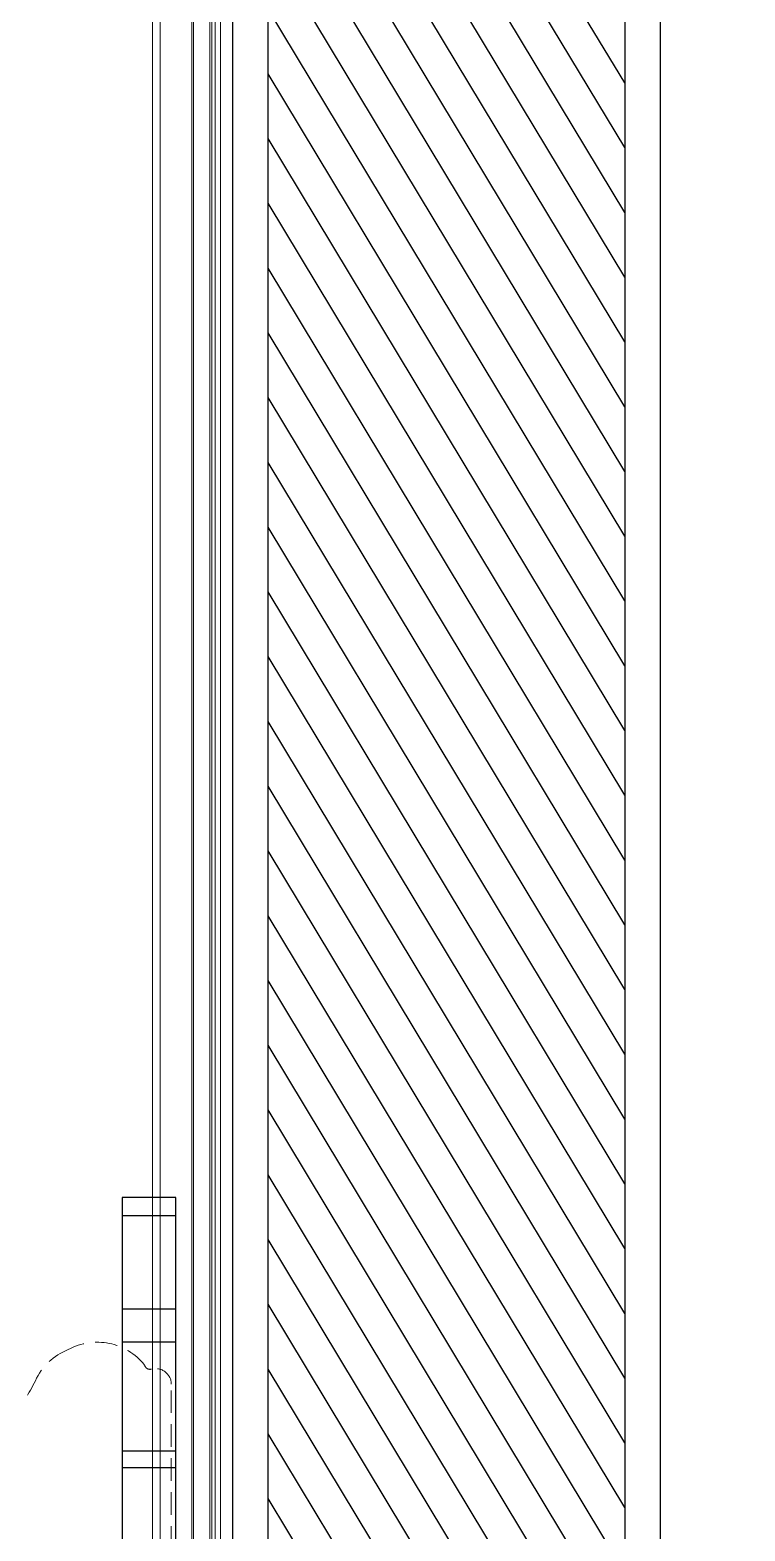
# Model space of a CAD drawing. Header units: inches. Extents: x 230831 to 416194, y 441295 to 526666.
# Drawn here: x 259118 to 259520, y 450510 to 451353 of the extents above; entities that cross this region are included whole.
import ezdxf

# ---------------------------------------------------------------- set-up
doc = ezdxf.new("R2010")
doc.units = ezdxf.units.IN
doc.header["$MEASUREMENT"] = 0
doc.linetypes.add('TRATTEGGIATA', pattern=[19.049999999999997, 12.7, -6.35])
doc.layers.add('CQ gypsum 2', color=42, linetype='Continuous', lineweight=0)
doc.layers.add('CQ Mirror-Glass', color=4, linetype='Continuous', lineweight=0)
for name, color, linetype in [('CQ Plaster', 1, 'Continuous'), ('CQ section wall', 3, 'Continuous'), ('CQ SPOT DETAIL DIMENSION', 9, 'Continuous'), ('FURNITURE', 200, 'Continuous'), ('xref grd floor$2$CQ Wall hatch_CHB', 8, 'Continuous')]:
    doc.layers.add(name, color=color, linetype=linetype)

# ---------------------------------------------------------------- blocks, each defined once
blk = doc.blocks.new('section c and d')
at = {"layer": 'xref grd floor$2$CQ Wall hatch_CHB', "extrusion": (-2.772420434295382e-08, -3.397086406510971e-09, 0.9999999999999997)}
h = blk.add_hatch(dxfattribs=at)
h.set_pattern_fill('AR-CONC', color=256, scale=10, angle=-13.97142328298568, style=0)
h.set_pattern_definition([(36.02857671701432, (-139.3556818018742, 1.243151257490035e-12), (68.08902030313811, -23.40695012282138), [7.5, -82.5]), (341.0285767170143, (-139.3556818018742, 1.243151257490035e-12), (4.696115536243854, 76.34393155101377), [6, -66]), (86.48002117701432, (-133.6815968482897, -1.95057909910514), (72.78513543292053, 52.93698073081792), [6.374019199999999, -70.1142112]), (32.21277671701431, (-134.5269233425438, 19.40832532037465), (99.57057156855136, -41.82951326026698), [11.25, -123.75]), (82.66421220701432, (-126.2293796823606, 15.92253007405553), (114.2200327004979, 71.963769638355), [9.5610342, -105.171376]), (337.2127407070143, (-134.5269233425438, 19.40832532037465), (114.2200326282029, 71.96376960434766), [9, -99.0000001]), (7.028576717014317, (-126.0299502971898, 12.14186476061622), (48.20408439676903, -53.482391937558), [7.5, -82.5]), (312.0285767170143, (-126.0299502971898, 12.14186476061622), (41.11958765836167, 64.49518506525843), [6, -66]), (57.48002145701431, (-122.0129432920685, 7.684998795660059), (89.32367130771905, 11.0127931513372), [6.374019000000001, -70.1142112]), (23.52857671701431, (-139.3556818018742, 1.243151257490035e-12), (9.217332202968066, 32.01097604041664), [0, -65.19999999999999, 0, -67, 0, -66.25]), (353.5285767170143, (-139.3556818018742, 1.243151257490035e-12), (35.05129027384105, 31.92285780031193), [0, -38.2, 0, -63.7, 0, -25.25]), (313.5285767170143, (-160.9959645340905, 5.384065682154374), (51.25843738430945, -15.07725946313946), [0, -25, 0, -78, 0, -103.5]), (303.5285767170143, (-170.7001271942772, 7.798444911819455), (59.01024838598841, -4.365975426402727), [0, -32.5, 0, -51.8, 0, -73.5])])
h.paths.add_polyline_path([(248875.6379114118, 453817.1762365347), (248875.6379114118, 453567.1762365347), (245808.1390208977, 453567.1762365347), (245808.1390208977, 453817.1762365347)])
h.paths.add_polyline_path([(248875.6379114117, 449317.1762365347), (248875.6379114118, 449117.1762365347), (245808.1390208977, 449117.1762365347), (245808.1390208977, 449317.1762365347)])
at = {"layer": 'xref grd floor$2$CQ Wall hatch_CHB'}
h = blk.add_hatch(dxfattribs=at)
h.set_pattern_fill('ANSI31,_O', color=8, scale=150, angle=76.02857671701435)
h.set_pattern_definition([(121.0285767170143, (0, 0), (-16.06706840326394, -9.664978682068453), [])])
h.paths.add_polyline_path([(248608.1390208978, 453567.1762365347), (248808.1390208978, 453567.1762365347), (248808.1390208978, 449317.1762365347), (248608.1390208978, 449317.1762365347)])
h.paths.add_polyline_path([(245908.1390208977, 453567.1762365347), (246108.1390208977, 453567.1762365347), (246108.1390208977, 449317.1762365347), (245908.1390208977, 449317.1762365347)])
at = {"layer": 'CQ Plaster'}
for p, q in [((248588.1390208978, 453567.1762365347, 0.000308660553070675), (248588.1390208978, 449317.1762365347, 0.000308660553070675)), ((248828.1390208978, 453567.1762365347, 0.000308660553070675), (248828.1390208978, 449317.1762365347, 0.000308660553070675))]:
    blk.add_line(p, q, dxfattribs=at)
at = {"layer": 'CQ section wall', "elevation": 0.000308660553070675}
blk.add_lwpolyline([(248608.1390208978, 453567.1762365347), (248808.1390208978, 453567.1762365347), (248808.1390208978, 449317.1762365347), (248608.1390208978, 449317.1762365347)], close=True, dxfattribs=at)
blk = doc.blocks.new('salda-5401-SP mirror side')
for p, q in [((9627.788537730958, 3109.958819684195), (9597.788537730958, 3109.958819684195)), ((9627.788537730958, 3099.644895681648), (9597.788537730958, 3099.644895681648)), ((9627.788537730958, 3047.226636183425), (9597.788537730958, 3047.226636183425)), ((9627.788537730958, 3028.738316279807), (9597.788537730958, 3028.738316279807)), ((9627.788537730958, 2967.520235981382), (9597.788537730958, 2967.520235981382)), ((9627.788537730958, 2958.146582998211), (9597.788537730958, 2958.146582998211)), ((9627.788537730958, 2614.958819684194), (9627.788537730958, 2589.958819684194))]:
    blk.add_line(p, q)
at = {"color": 0, "lineweight": 0}
blk.add_line((9567.41333535725, 2596.012359645908), (9627.788537730958, 2596.012359645908), dxfattribs=at)
blk.add_lwpolyline([(9627.788537730958, 2614.958819684194), (9627.788537730958, 3109.958819684195), (9597.788537730958, 3109.958819684195), (9597.788537730958, 2614.958819684194), (9627.788537730958, 2614.958819684194)])
at = {"color": 8, "linetype": 'TRATTEGGIATA', "lineweight": 0}
blk.add_lwpolyline([(9625.2916321909, 2627.024282024341), (9625.291632190896, 3005.085292668713, 0.4937807713318483), (9614.177188572878, 3013.595674780014, -0.4206343817845872), (9610.276224265926, 3015.894389224804, 0.3656931345275057), (9567.403157657547, 3024.559941000689, 0.1934465406519502), (9549.003889862997, 3007.123473094095, -0.1314674502366958), (9518.432178088202, 2971.751404753097, -0.2569710552346772), (9470.787979603454, 2966.748920966571, 0.6734296445349601), (9463.424184201394, 2961.554120948494, -0.5589496699633851), (9461.299225902912, 2958.138831797733, 0.3941792872439737), (9452.823388271267, 2950.891872534257), (9452.82338827127, 2628.957638013219, 0.4393564028940818), (9468.066833069377, 2614.958819684193), (9612.788537730958, 2614.958819684194, 0.3815355990000249), (9625.2916321909, 2627.024282024341, 0.5776363031091653)], format="xyb", dxfattribs=at)
at = {"color": 0, "lineweight": 0}
blk.add_lwpolyline([(9627.788537730958, 2614.958819684194), (9587.788537730958, 2614.958819684194, 0.3523804916223321), (9579.662295318456, 2608.419797565881, -0.2893688444987309), (9567.413335357247, 2596.012359645905), (9567.413335357247, 2589.958819684194), (9627.788537730958, 2589.958819684194)], format="xyb", dxfattribs=at)
blk = doc.blocks.new('wood panel sect')
at = {"lineweight": 0}
h = blk.add_hatch(dxfattribs=at)
h.set_pattern_fill('ANSI31', color=8, scale=40, angle=90)
h.set_pattern_definition([(135, (-8041.113550701819, 0), (-3.535533905932738, -3.535533905932737), [])])
edge = h.paths.add_edge_path()
edge.add_line((253474.2685750838, 452417.2204940189), (253519.2730817271, 452417.2204940189))
edge.add_line((253519.2730817271, 452417.2204940189), (253519.1307674757, 452337.2206206025))
edge.add_line((253519.1307674757, 452337.2206206025), (253511.2509602519, 452337.2480622056))
edge.add_arc((253505.0865088443, 452329.5582011942), 9.85567976005671, -73.03469801997358, 51.2831630191082, ccw=False)
edge.add_arc((253513.371429211, 452303.554843967), 17.43678458643318, 108.0720310162203, 126.9854782969444)
edge.add_arc((253511.8622040444, 452305.8066509015), 14.73085457306674, 127.5656644569737, 181.9807135198371)
edge.add_line((253497.1401508916, 452305.2975070903), (253491.1401872752, 452305.3184020965))
edge.add_line((253491.1401872752, 452305.3184020965), (253491.1332222732, 452303.3184142243))
edge.add_arc((253491.1154615177, 452298.2184451504), 5.099999999974172, -180.199533016543, 89.8004669831289, ccw=False)
edge.add_line((253486.0154924438, 452298.2362059058), (253484.0155045717, 452298.2431709078))
edge.add_line((253484.0155045717, 452298.2431709078), (253483.9942613153, 452292.1432078978))
edge.add_line((253483.9942613153, 452292.1432078978), (253473.9747932984, 452292.1781029112))
edge.add_line((253473.9747932984, 452292.1781029112), (253474.2685750838, 452417.2204940189))
edge = h.paths.add_edge_path()
edge.add_line((253514.1307734239, 449567.183652085), (253514.1307674757, 449572.1759395652))
edge.add_line((253514.1307674757, 449572.1759395652), (253519.1307674757, 449572.1759395652))
edge.add_line((253519.1307674757, 449572.1759395652), (253519.0951889128, 449572.1759395652))
edge.add_line((253519.0951889128, 449572.1759395652), (253519.1663460386, 449572.1759395652))
edge.add_line((253519.1663460386, 449572.1759395652), (253519.0596103501, 449647.030587278))
edge.add_line((253519.0596103501, 449647.030587278), (253511.2509602519, 449647.0031456748))
edge.add_arc((253505.0865088443, 449654.6930066863), 9.855679760020301, 308.7168369806278, 433.0346980202973)
edge.add_arc((253513.3714292122, 449680.6963639157), 17.43678458896146, 233.0145217044112, 251.9279689823662, ccw=False)
edge.add_arc((253511.8622040444, 449678.4445569791), 14.73085457324064, 178.0192864806311, 232.4343355432609, ccw=False)
edge.add_line((253497.1401508916, 449678.9537007902), (253491.1401872752, 449678.9328057839))
edge.add_line((253491.1401872752, 449678.9328057839), (253491.1332222732, 449680.9327936561))
edge.add_arc((253491.1154615177, 449686.0327627301), 5.099999999974274, 270.1995330171981, 540.1995330165441)
edge.add_line((253486.0154924438, 449686.0150019747), (253484.0155045717, 449686.0080369726))
edge.add_line((253484.0155045717, 449686.0080369726), (253483.9942613153, 449692.1079999827))
edge.add_line((253483.9942613153, 449692.1079999827), (253473.9747932984, 449692.0731049692))
edge.add_line((253473.9747932984, 449692.0731049692), (253474.2685750808, 449567.0307138616))
edge.add_line((253474.2685750808, 449567.0307138616), (253474.2685750838, 449567.1759395652))
edge.add_line((253474.2685750838, 449567.1759395652), (253514.1307674756, 449567.1759395651))
edge.add_arc((253519.1307675891, 449567.1759395655), 5.000000113475835, 179.9116210036657, 180.0000000046691, ccw=False)
at = {"layer": 'CQ SPOT DETAIL DIMENSION', "color": 8, "lineweight": 0}
for p, q in [((253519.1307674757, 449572.1759395652, 0.001326701590648391), (253519.1307674757, 452337.2206206025, 0.001326701590648391)), ((253514.7998743529, 449654.8305080064, 0.001326701590648391), (253514.7998743529, 452329.5582011942, 0.001326701590648391)), ((253483.8731903203, 449686.1455382927, 0.001326701590648391), (253483.8731903203, 452298.2431709078, 0.001326701590648391)), ((253485.8731472664, 449686.1525031871, 0.001326701590648391), (253485.8731472664, 452298.2184451504, 0.001326701590648391)), ((253496.0719364298, 449686.0591376958, 0.001326701590648391), (253496.0719364298, 452298.1073187955, 0.001326701590648391)), ((253496.9978366403, 449678.0729144877, 0.001326701590648391), (253496.9978366402, 452305.2975070903, 0.001326701590648391)), ((253474.1307674757, 449567.1764643327, 0.001326701590648391), (253474.1307674757, 452292.1781029112, 0.001326701590648391))]:
    blk.add_line(p, q, dxfattribs=at)

msp = doc.modelspace()

# ---------------------------------------------------------------- linework, layer by layer
at = {"layer": 'CQ gypsum 2', "elevation": 0.0002807236906379597}
msp.add_lwpolyline([(257243.5149526526, 452417.2204940189), (259232.0883899175, 452417.2204940189), (259232.0883899175, 449567.0558002554), (257243.5149526526, 449567.0558002554)], close=True, dxfattribs=at)
at = {"layer": 'CQ Mirror-Glass', "elevation": 0.0002807236906379597}
msp.add_lwpolyline([(259225.3574754355, 449743.4984788513), (259225.3574754355, 452292.1432078978), (259222.362710317, 452292.1432078978), (259219.3574754354, 452272.1432078978), (259219.3574754355, 449743.4984788513), (259219.3574754356, 449712.1079999831), (259222.3627103169, 449692.1079999831), (259225.3574754355, 449692.1079999831)], close=True, dxfattribs=at)

# ---------------------------------------------------------------- block references
at = {"layer": 'CQ section wall'}
msp.add_blockref('section c and d', (10643.94936901977, 0, 0.0002905160519317026), dxfattribs=at)
at = {"layer": 'CQ SPOT DETAIL DIMENSION', "color": 2, "xscale": -1}
msp.add_blockref('wood panel sect', (512706.2191573932, 0, -0.0007275249856460858), dxfattribs=at)
at = {"layer": 'FURNITURE'}
msp.add_blockref('salda-5401-SP mirror side', (249572.3818293864, 447587.2174168506, 0.0003568510588616738), dxfattribs=at)

doc.saveas('drawing.dxf')
